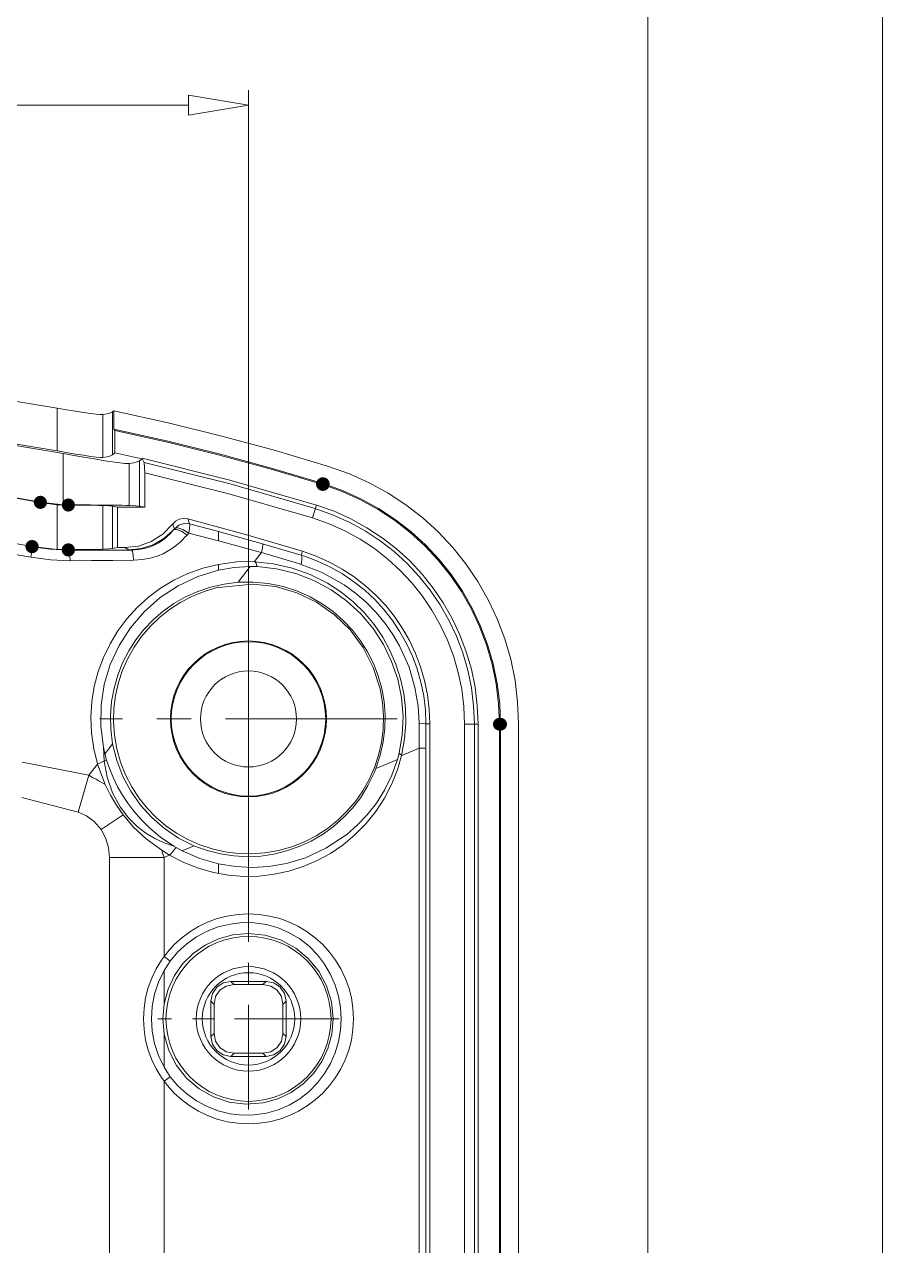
# Model space of a CAD drawing. Header units: millimetres. Extents: x 0 to 260, y 22 to 203.
# Drawn here: x 243.5 to 259.87, y 135.35 to 158.66 of the extents above; entities that cross this region are included whole.
import ezdxf

# ---------------------------------------------------------------- set-up
doc = ezdxf.new("R2010")
doc.units = ezdxf.units.MM

msp = doc.modelspace()

# ---------------------------------------------------------------- hatches: boundary and pattern name
h = msp.add_hatch(color=7)
edge = h.paths.add_edge_path()
edge.add_arc((249.190228, 149.886211), 0.131652, 0, 360)
h = msp.add_hatch(color=7)
edge = h.paths.add_edge_path()
edge.add_arc((243.799607, 149.537349), 0.126464, 0, 360)
h = msp.add_hatch(color=7)
edge = h.paths.add_edge_path()
edge.add_arc((244.333748, 149.486726), 0.126206, 0, 360)
h = msp.add_hatch(color=7)
edge = h.paths.add_edge_path()
edge.add_arc((243.641774, 148.693152), 0.127435, 0, 360)
h = msp.add_hatch(color=7)
edge = h.paths.add_edge_path()
edge.add_arc((244.333748, 148.630111), 0.127265, 0, 360)
h = msp.add_hatch(color=7)
edge = h.paths.add_edge_path()
edge.add_ellipse((252.569345, 145.30257), major_axis=(0.135643, 0), ratio=0.921977, start_angle=0, end_angle=360)

# ---------------------------------------------------------------- linework, layer by layer
at = {"color": 7, "lineweight": 0}
for points in [[(0.128058, 22.287794), (259.869517, 22.287794), (259.869517, 202.784781), (0.128058, 202.784781)], [(4.604456, 198.308031), (255.392767, 198.308031), (255.392767, 26.763839), (4.604456, 26.763839)]]:
    msp.add_lwpolyline(points, close=True, dxfattribs=at)
at = {"color": 3, "lineweight": 0, "true_color": 0x00ff00}
for points in [[(247.770932, 141.410655), (247.770932, 157.40701)], [(246.626133, 157.120802), (236.90393, 157.120802)], [(246.626133, 157.31169), (247.770897, 157.120837)], [(246.626133, 157.31169), (246.626133, 156.929984)], [(247.770932, 157.120802), (246.626168, 156.929949)]]:
    msp.add_lwpolyline(points, dxfattribs=at)
at = {"color": 7, "lineweight": 0}
for points in [[(244.118095, 151.336516), (243.078393, 151.50618), (242.036116, 151.653222), (240.991631, 151.777643), (239.945307, 151.879441), (238.897511, 151.958618), (237.848611, 152.015172), (236.798975, 152.049105), (235.748971, 152.060416), (234.698967, 152.049105), (233.649331, 152.015172), (232.600432, 151.958618), (231.552635, 151.879441), (230.506311, 151.777643), (229.461826, 151.653222), (228.419549, 151.50618), (227.379847, 151.336516)], [(244.118095, 151.336516), (244.300481, 151.305119), (244.47052, 151.277249), (244.623625, 151.253261), (244.755564, 151.234211), (244.862103, 151.221158), (244.940772, 151.214455), (244.989103, 151.214455)], [(244.118095, 150.519836), (244.118095, 151.336516)], [(245.175405, 151.265008), (245.202569, 151.287233)], [(245.202604, 150.936184), (245.202604, 151.287198)], [(249.300541, 150.222691), (248.28555, 150.524233), (247.263911, 150.802261), (246.236121, 151.056674), (245.202675, 151.287374)], [(244.233841, 150.470729), (243.180196, 150.648889), (242.123759, 150.803294), (241.064928, 150.933944), (240.004102, 151.04084), (238.94168, 151.123981), (237.878062, 151.183368), (236.813645, 151.218999), (235.74883, 151.230877), (234.684015, 151.218999), (233.619598, 151.183368), (232.55598, 151.123981), (231.493558, 151.04084), (230.432732, 150.933944), (229.373901, 150.803294), (228.317464, 150.648889), (227.263819, 150.470729)], [(244.118095, 150.519836), (243.078664, 150.692848), (242.03655, 150.842793), (240.992135, 150.969669), (239.945803, 151.073476), (238.897937, 151.154215), (237.848921, 151.211886), (236.799138, 151.246489), (235.748971, 151.258023), (234.698805, 151.246489), (233.649021, 151.211886), (232.600005, 151.154215), (231.552139, 151.073476), (230.505807, 150.969669), (229.461392, 150.842793), (228.419278, 150.692848), (227.379847, 150.519836)], [(244.988997, 151.214526), (245.072606, 151.226873), (245.135047, 151.243806), (245.175264, 151.264973)], [(244.988997, 151.214526), (244.988997, 150.39467)], [(245.175405, 150.444553), (245.175405, 151.265114)], [(249.193403, 149.896266), (248.204638, 150.190129), (247.209689, 150.461504), (246.208853, 150.710256), (245.202428, 150.936254)], [(245.22363, 150.910184), (245.202463, 150.93629)], [(245.22363, 150.483676), (245.22363, 150.910184)], [(249.187194, 149.876122), (248.205259, 150.168205), (247.217106, 150.437965), (246.223133, 150.6853), (245.223736, 150.910114)], [(244.988997, 150.394776), (244.940667, 150.394776), (244.861644, 150.402184), (244.7544, 150.41559), (244.622461, 150.434992), (244.469708, 150.459334), (244.300022, 150.487909), (244.117989, 150.519659)], [(244.233841, 150.470729), (244.233841, 149.491065)], [(245.496821, 150.280052), (245.412507, 150.282169), (245.268926, 150.298044), (245.071724, 150.326619), (244.827601, 150.366483), (244.545026, 150.415166), (244.233876, 150.470905)], [(244.988997, 150.394776), (245.072606, 150.40677), (245.135047, 150.423351), (245.175264, 150.444517)], [(245.22363, 150.483676), (245.175299, 150.444517)], [(245.73865, 150.369623), (245.223594, 150.48357)], [(245.689755, 150.329653), (245.714449, 150.349409), (245.740202, 150.37375)], [(245.781371, 150.296774), (245.767613, 150.323938), (245.753502, 150.351102), (245.740096, 150.37368)], [(249.066262, 149.486126), (247.411866, 149.963787), (245.740273, 150.377948)], [(243.800101, 149.539713), (242.800909, 149.716384), (241.79883, 149.8695), (240.794277, 149.999059), (239.787662, 150.105061), (238.779397, 150.187508), (237.769895, 150.246399), (236.759569, 150.281733), (235.74883, 150.293511), (234.738091, 150.281733), (233.727765, 150.246399), (232.718263, 150.187508), (231.709998, 150.105061), (230.703383, 149.999059), (229.69883, 149.8695), (228.696751, 149.716384), (227.697559, 149.539713)], [(243.799078, 149.535056), (242.800072, 149.711728), (241.798157, 149.864843), (240.793749, 149.994402), (239.787261, 150.100405), (238.77911, 150.182851), (237.769709, 150.241742), (236.759475, 150.277076), (235.748821, 150.288854), (234.738163, 150.277076), (233.727916, 150.241742), (232.718495, 150.182851), (231.710315, 150.100405), (230.70379, 149.994402), (229.699336, 149.864843), (228.697368, 149.711728), (227.6983, 149.535056)], [(245.689755, 150.329653), (245.648127, 150.307781), (245.583569, 150.291553), (245.496786, 150.279911)], [(245.496821, 150.280052), (245.496821, 149.477836)], [(245.689755, 149.462525), (245.689755, 150.329653)], [(249.045624, 149.419134), (247.4217, 149.888681), (245.781371, 150.296845)], [(245.790332, 150.10317), (245.781513, 150.296845)], [(252.923393, 145.307756), (252.906436, 145.72729), (252.856196, 146.139116), (252.773821, 146.541673), (252.660458, 146.933405), (252.517252, 147.312753), (252.345351, 147.67816), (252.145901, 148.028066), (251.920049, 148.360915), (251.668941, 148.675148), (251.393726, 148.969206), (251.095548, 149.241533), (250.775555, 149.49057), (250.434893, 149.714759), (250.07471, 149.912541), (249.696152, 150.082359), (249.300365, 150.222656)], [(245.790332, 150.10317), (245.790332, 149.445945)], [(248.990485, 149.240663), (247.398399, 149.701567), (245.790438, 150.103205)], [(252.558903, 145.30257), (252.543061, 145.692965), (252.496248, 146.076181), (252.419532, 146.450769), (252.313981, 146.815281), (252.180664, 147.168266), (252.020647, 147.508277), (251.835, 147.833864), (251.624791, 148.143577), (251.391088, 148.435969), (251.134959, 148.70959), (250.857471, 148.962991), (250.559695, 149.194723), (250.242696, 149.403337), (249.907544, 149.587384), (249.555307, 149.745415), (249.187053, 149.875981)], [(252.579928, 145.30257), (252.564017, 145.694671), (252.516999, 146.079563), (252.439946, 146.455789), (252.333932, 146.821895), (252.200029, 147.176426), (252.03931, 147.517926), (251.852848, 147.84494), (251.641716, 148.156013), (251.406986, 148.449689), (251.149731, 148.724514), (250.871025, 148.979032), (250.571939, 149.211788), (250.253547, 149.421327), (249.916922, 149.606194), (249.563136, 149.764933), (249.193262, 149.896089)], [(243.642656, 148.697033), (242.672559, 148.86512), (241.699275, 149.01111), (240.723188, 149.134966), (239.744682, 149.23665), (238.764143, 149.316127), (237.781953, 149.373357), (236.798499, 149.408305), (235.814164, 149.420933)], [(243.799078, 149.535056), (244.117989, 149.493076)], [(243.800101, 149.539713), (244.233665, 149.49103)], [(244.118095, 149.493041), (244.333642, 149.484574)], [(244.118095, 149.493041), (244.118095, 148.640024)], [(244.233841, 149.491136), (244.333677, 149.489019)], [(245.496821, 149.477695), (245.441099, 149.479641), (245.355318, 149.481493), (245.241698, 149.48322), (245.102459, 149.484794), (244.939821, 149.486187), (244.756004, 149.487369), (244.553228, 149.48831), (244.333712, 149.488984)], [(244.988997, 149.477024), (244.908167, 149.479323), (244.767012, 149.48139), (244.573072, 149.483126), (244.333889, 149.484433)], [(244.988997, 149.477024), (244.988997, 148.641999)], [(245.175405, 149.462384), (245.106746, 149.469792), (244.989138, 149.477201)], [(245.175405, 148.656393), (245.175405, 149.46249)], [(245.274606, 149.445839), (245.175476, 149.462419)], [(245.274606, 149.445839), (245.790367, 149.445839)], [(245.274606, 149.445839), (245.274606, 148.672903)], [(245.689755, 149.462525), (245.61867, 149.470242), (245.496786, 149.477695)], [(245.790332, 149.445839), (245.68979, 149.462419)], [(248.990485, 149.240663), (249.066332, 149.486197)], [(252.080395, 145.30257), (252.066139, 145.653922), (252.024013, 145.998818), (251.954975, 146.335955), (251.859986, 146.664027), (251.740007, 146.981732), (251.595997, 147.287763), (251.428916, 147.580818), (251.239726, 147.859591), (251.029385, 148.122779), (250.798854, 148.369077), (250.549093, 148.59718), (250.281063, 148.805785), (249.995723, 148.993587), (249.694034, 149.159282), (249.376955, 149.301566), (249.045448, 149.419134)], [(252.150668, 145.30257), (252.13618, 145.65969), (252.093365, 146.010235), (252.023199, 146.352882), (251.92666, 146.686307), (251.804723, 147.009186), (251.658363, 147.320195), (251.488559, 147.61801), (251.296285, 147.901307), (251.082517, 148.168762), (250.848233, 148.419051), (250.594407, 148.650851), (250.322017, 148.862836), (250.032038, 149.053684), (249.725447, 149.22207), (249.40322, 149.36667), (249.066332, 149.486161)], [(243.619584, 148.488964), (242.642355, 148.65559), (241.662484, 148.799999), (240.680349, 148.922191), (239.696326, 149.022166), (238.710792, 149.099925), (237.724124, 149.155466), (236.736698, 149.188791), (235.748892, 149.1999), (234.761081, 149.188791), (233.773643, 149.155466), (232.786954, 149.099925), (231.801391, 149.022166), (230.817331, 148.922191), (229.83515, 148.799999), (228.855226, 148.65559), (227.877934, 148.488964)], [(246.615091, 149.22052), (246.531869, 149.229135), (246.451226, 149.213773), (246.378256, 149.176119), (246.318052, 149.117861)], [(246.615091, 149.22052), (246.647194, 149.124564)], [(248.799632, 148.605064), (247.711401, 148.926753), (246.615232, 149.220661)], [(251.89367, 145.30257), (251.880032, 145.638755), (251.83973, 145.968749), (251.773684, 146.291306), (251.682813, 146.60518), (251.568037, 146.909123), (251.430275, 147.201889), (251.270445, 147.482233), (251.089469, 147.748907), (250.888264, 148.000665), (250.66775, 148.236261), (250.428846, 148.454449), (250.172472, 148.653981), (249.899548, 148.833611), (249.610991, 148.992093), (249.307723, 149.128181), (248.990661, 149.240628)], [(245.412048, 148.672938), (245.672713, 148.703012), (245.916741, 148.790237), (246.134907, 148.930113), (246.317982, 149.118144)], [(245.487507, 148.630217), (245.725114, 148.655165), (245.950087, 148.727936), (246.155349, 148.845422), (246.333821, 149.004514)], [(246.303306, 148.969906), (246.268381, 148.932512), (246.228164, 148.891943), (246.181245, 148.849962), (246.125859, 148.807276), (246.060242, 148.764237), (245.982984, 148.723668), (245.893026, 148.686979), (245.789309, 148.65664), (245.670423, 148.635473), (245.536367, 148.627006)], [(246.333962, 149.004337), (246.303271, 148.969765)], [(246.318123, 149.118038), (246.358339, 149.033018)], [(246.333962, 149.004337), (246.358304, 149.032912)], [(246.490737, 148.986769), (246.395134, 149.019578), (246.361708, 149.01821), (246.334104, 149.004408)], [(246.440784, 149.09927), (246.358586, 149.032948)], [(246.630613, 148.95008), (246.518783, 149.020636), (246.420358, 149.050622), (246.386579, 149.04802), (246.358622, 149.032983)], [(246.647123, 149.124564), (246.541687, 149.131311), (246.440748, 149.099164)], [(246.599251, 148.913921), (246.490596, 148.986946)], [(246.599251, 148.913921), (246.630649, 148.950257)], [(246.647123, 149.124564), (246.652415, 149.09987), (246.646418, 149.038839), (246.630543, 148.949939)], [(247.198691, 148.80523), (246.630719, 148.950221)], [(247.198691, 148.980913), (246.6473, 149.124494)], [(247.198691, 148.80523), (247.198691, 148.896952), (247.198691, 148.958335), (247.198691, 148.980913)], [(247.198691, 148.980913), (247.243141, 148.968919)], [(248.03862, 148.747515), (247.243106, 148.96906)], [(246.599251, 148.913921), (246.559387, 148.870529), (246.513174, 148.822904), (246.459551, 148.772104), (246.396757, 148.718482), (246.324085, 148.664154), (246.239065, 148.609826), (246.140287, 148.557968), (246.026693, 148.510696), (245.896165, 148.471537), (245.747293, 148.443668), (245.579371, 148.432379)], [(247.99484, 148.588871), (247.198621, 148.805124)], [(248.021722, 148.581286), (248.038303, 148.6656), (248.0443, 148.723809), (248.038655, 148.747445)], [(248.775855, 148.528581), (248.038549, 148.747656)], [(243.619584, 148.488964), (243.635459, 148.591623), (243.642868, 148.662531), (243.646219, 148.679112), (243.641104, 148.689342)], [(243.619584, 148.488964), (243.992779, 148.43887), (244.368884, 148.423701)], [(243.640927, 148.689272), (243.985768, 148.641382), (244.333783, 148.625772)], [(243.642656, 148.697033), (244.118201, 148.639883)], [(244.118095, 148.640024), (244.333642, 148.634379)], [(244.368884, 148.423842), (244.361476, 148.528264), (244.348776, 148.599878), (244.344234, 148.616855), (244.333607, 148.625631)], [(244.333748, 148.634521), (244.572981, 148.635827), (244.767003, 148.637563), (244.908175, 148.63963), (244.988856, 148.641929)], [(245.536438, 148.627112), (244.333818, 148.625701)], [(244.988997, 148.641929), (245.106737, 148.649161), (245.175264, 148.656393)], [(245.274606, 148.672938), (245.175476, 148.656357)], [(245.412048, 148.672938), (245.274465, 148.672938)], [(245.412048, 148.672938), (245.487543, 148.630252)], [(245.487507, 148.630217), (245.510085, 148.6281), (245.536544, 148.627042)], [(245.579512, 148.432449), (245.569987, 148.533344), (245.554818, 148.602136), (245.548027, 148.61876), (245.536473, 148.627183)], [(248.021369, 148.581286), (247.888372, 148.406309)], [(247.99484, 148.588871), (248.021299, 148.581463)], [(248.726254, 148.368209), (248.021757, 148.581286)], [(248.776878, 148.352369), (248.790284, 148.439858), (248.789931, 148.501241), (248.77582, 148.528758)], [(248.836497, 148.509284), (248.77582, 148.528687)], [(248.799632, 148.605064), (248.775996, 148.528511)], [(251.229813, 145.307756), (251.218456, 145.589214), (251.184769, 145.865494), (251.129519, 146.135553), (251.053479, 146.398346), (250.957417, 146.652829), (250.842103, 146.897959), (250.708308, 147.132692), (250.556801, 147.355983), (250.388352, 147.56679), (250.203732, 147.764067), (250.00371, 147.946772), (249.789057, 148.11386), (249.560542, 148.264288), (249.318935, 148.397011), (249.065007, 148.510986), (248.799526, 148.605169)], [(251.157105, 145.307756), (251.146434, 145.578838), (251.114504, 145.845064), (251.062029, 146.105446), (250.989728, 146.358995), (250.898318, 146.604724), (250.788514, 146.841646), (250.661033, 147.068774), (250.516593, 147.285119), (250.35591, 147.489694), (250.1797, 147.681512), (249.988682, 147.859586), (249.78357, 148.022926), (249.565083, 148.170547), (249.333936, 148.30146), (249.090847, 148.414678), (248.836533, 148.509214)], [(245.579512, 148.432449), (245.181226, 148.429627), (244.778001, 148.426452), (244.368779, 148.423983)], [(247.198691, 148.354239), (246.899978, 148.280488), (246.61569, 148.178948), (246.347026, 148.05139), (246.09518, 147.899585), (245.861352, 147.725303), (245.646737, 147.530314), (245.452531, 147.316388), (245.279933, 147.085297), (245.130139, 146.83881), (245.004345, 146.578698), (244.903748, 146.306732), (244.829546, 146.024682), (244.782935, 145.734317), (244.765112, 145.43741), (244.777273, 145.13573), (244.820616, 144.831047), (244.891172, 144.543886)], [(247.198691, 148.24075), (246.803227, 148.1201), (246.431047, 147.945475), (246.0885, 147.720403), (245.780877, 147.450175), (245.516647, 147.141847), (245.300747, 146.803533), (245.134236, 146.441583), (245.019583, 146.060936), (244.958552, 145.667236), (244.952908, 145.265069), (245.003355, 144.866783)], [(246.263336, 142.803704), (246.536601, 142.66311), (246.817253, 142.552908), (247.103229, 142.472549), (247.392468, 142.421485), (247.682905, 142.399168), (247.972479, 142.405049), (248.259125, 142.43858), (248.540782, 142.499212), (248.815385, 142.586398), (249.080873, 142.699589), (249.335183, 142.838237), (249.57625, 143.001794), (249.802014, 143.189711), (250.01041, 143.401439), (250.199375, 143.636432), (250.366847, 143.89414), (250.507437, 144.167466), (250.617628, 144.448172), (250.697969, 144.734194), (250.749011, 145.02347), (250.771301, 145.313936), (250.765391, 145.60353), (250.731828, 145.890189), (250.671162, 146.171849), (250.583944, 146.446449), (250.470721, 146.711925), (250.332043, 146.966213), (250.16846, 147.207252), (249.98052, 147.432978), (249.768774, 147.641329), (249.53377, 147.830241), (249.276059, 147.997651), (248.949359, 148.161505), (248.606354, 148.284018), (248.25098, 148.364066), (247.887172, 148.400523)], [(247.80434, 148.312752), (247.499496, 148.29304), (247.198621, 148.240785)], [(247.88943, 148.406979), (247.542606, 148.400673), (247.198691, 148.354415)], [(247.198691, 148.24075), (247.198691, 148.354344)], [(247.803987, 148.312752), (247.573271, 148.011127)], [(247.934551, 148.311694), (247.804376, 148.312752)], [(247.88943, 148.406979), (247.915889, 148.374876), (247.922591, 148.343479), (247.934586, 148.311729)], [(247.934551, 148.311694), (248.307613, 148.269757), (248.673267, 148.18046), (249.020445, 148.046846), (249.347778, 147.870369), (249.643935, 147.658305), (249.911517, 147.411052), (250.147085, 147.131872), (250.346139, 146.825441), (250.502332, 146.502737), (250.617778, 146.16363), (250.690892, 145.81169), (250.720084, 145.453135), (250.704518, 145.099387), (250.646353, 144.750402)], [(248.726254, 148.368209), (248.777054, 148.352334)], [(248.776878, 148.352369), (249.178339, 148.197499), (249.598497, 147.961138), (249.813868, 147.804285), (250.015481, 147.630233), (250.208009, 147.433868), (250.383075, 147.221363), (250.525774, 147.015826), (250.651539, 146.799441), (250.834278, 146.389866), (250.94752, 146.004633), (251.007492, 145.647974), (251.026542, 145.319891)], [(247.572495, 148.011127), (247.305891, 147.978413), (247.048893, 147.920105), (246.802722, 147.837612), (246.568599, 147.732344), (246.347748, 147.605712), (246.141388, 147.459123), (245.950743, 147.29399), (245.777032, 147.11172), (245.621479, 146.913724), (245.485304, 146.701412), (245.36973, 146.476193), (245.275978, 146.239477), (245.205269, 145.992674), (245.158825, 145.737193), (245.137868, 145.474445), (245.14362, 145.205838), (245.178897, 144.927496)], [(250.20143, 144.455938), (250.285354, 144.710428), (250.3421, 144.967143), (250.372421, 145.224382), (250.377069, 145.480444), (250.356797, 145.733626), (250.312357, 145.982227), (250.244501, 146.224545), (250.153981, 146.458878), (250.041551, 146.683526), (249.907963, 146.896785), (249.753969, 147.096955), (249.580321, 147.282333), (249.387771, 147.451219), (249.177074, 147.601909), (248.948979, 147.732703), (248.704241, 147.841899), (248.429686, 147.930866), (248.147955, 147.989008), (247.861527, 148.015929), (247.572883, 148.011233)], [(247.198691, 147.915524), (246.944788, 147.844035), (246.704029, 147.749136), (246.477391, 147.632377), (246.265848, 147.495311), (246.070374, 147.339488), (245.891943, 147.16646), (245.731532, 146.977778), (245.590113, 146.774994), (245.468662, 146.559658), (245.368154, 146.333323), (245.289562, 146.097539), (245.233862, 145.853858), (245.202029, 145.603831), (245.195036, 145.349009), (245.213859, 145.090945), (245.259472, 144.831188), (245.330899, 144.577346), (245.425744, 144.336642), (245.542455, 144.110049), (245.679481, 143.898543), (245.83527, 143.703098), (246.00827, 143.524688), (246.196928, 143.364289), (246.399694, 143.222874), (246.615015, 143.101419), (246.841339, 143.000898), (247.077115, 142.922286), (247.320791, 142.866558), (247.570815, 142.834687), (247.825635, 142.827649), (248.083699, 142.846418), (248.343455, 142.891969), (248.597359, 142.963454), (248.838117, 143.058342), (249.064755, 143.175083), (249.276299, 143.312127), (249.471773, 143.467923), (249.650203, 143.640921), (249.810615, 143.829571), (249.952034, 144.032323), (250.073485, 144.247625), (250.173993, 144.473929), (250.252584, 144.709683), (250.308284, 144.953337), (250.340118, 145.203342), (250.34711, 145.458146), (250.328288, 145.716199), (250.282675, 145.975952), (250.1517, 146.388306), (249.958185, 146.765276), (249.708744, 147.101409), (249.409991, 147.391252), (249.06854, 147.629353), (248.691008, 147.810259), (248.284007, 147.928516), (247.854152, 147.978671)], [(247.854294, 147.978566), (247.198833, 147.915418)], [(251.026542, 145.319997), (251.095334, 145.316822), (251.140489, 145.312589), (251.15707, 145.30765)], [(251.026542, 145.319997), (251.029717, 144.84798)], [(251.157105, 145.307756), (251.157105, 144.848086)], [(251.229813, 145.307756), (251.15714, 145.307756)], [(251.229813, 145.307756), (251.229813, 113.440281)], [(251.89367, 145.30257), (252.150845, 145.30257)], [(251.89367, 113.445607), (251.89367, 145.302499)], [(252.080395, 145.30257), (252.080395, 113.445678)], [(252.150668, 145.30257), (252.150668, 113.445678)], [(252.558903, 113.445607), (252.558903, 145.302499)], [(252.579928, 145.30257), (252.579928, 113.445678)], [(252.923393, 113.440457), (252.923393, 145.307932)], [(245.003461, 144.866607), (245.015808, 144.597085)], [(245.003461, 144.866607), (245.031683, 144.740312)], [(245.031719, 144.740171), (245.105096, 144.833657)], [(245.178827, 144.927602), (245.105096, 144.833763)], [(245.178827, 144.927602), (245.257069, 144.609067), (245.373026, 144.306283), (245.524362, 144.022169), (245.708743, 143.759643), (245.923832, 143.521624), (246.167294, 143.311031), (246.436792, 143.130782), (246.729991, 142.983797)], [(250.614145, 144.631128), (250.646247, 144.750367)], [(250.694084, 144.704012), (250.646106, 144.750578)], [(251.029646, 144.848016), (250.694155, 144.704082)], [(251.029646, 144.848016), (251.156999, 144.848016)], [(251.029646, 113.900197), (251.029646, 144.84798)], [(251.157105, 144.848016), (251.157105, 113.900232)], [(244.722015, 144.328656), (243.451309, 144.579128)], [(244.891172, 144.543286), (244.722191, 144.328797)], [(244.891172, 144.543815), (244.9328, 144.560749), (244.974075, 144.579093), (245.016055, 144.597085)], [(244.891525, 144.542933), (245.03828, 144.152408)], [(245.015879, 144.597191), (245.063857, 144.61871)], [(246.347051, 142.976635), (246.160431, 143.041194), (245.982631, 143.12198), (245.812945, 143.222169), (245.647139, 143.348816), (245.481687, 143.51321), (245.320467, 143.728052), (245.179003, 143.99193), (245.074934, 144.289321), (245.01602, 144.597296)], [(245.031719, 144.740171), (245.063821, 144.618463)], [(246.347051, 142.976635), (246.093756, 143.149144), (245.889498, 143.31883), (245.723692, 143.482519), (245.585756, 143.64021), (245.467928, 143.79508), (245.36527, 143.951007), (245.273901, 144.110463), (245.193114, 144.275916), (245.122912, 144.445955), (245.063645, 144.618463)], [(250.614145, 144.631128), (250.50787, 144.331575), (250.368259, 144.045517), (250.210876, 143.796411), (250.028886, 143.565033), (249.84553, 143.373784), (249.64577, 143.200261), (249.244309, 142.933914), (248.855547, 142.755408), (248.494656, 142.6464), (248.159517, 142.588192), (247.839547, 142.569847), (247.520284, 142.586428), (247.199256, 142.638992)], [(250.614145, 144.631128), (250.47762, 144.572919), (250.340389, 144.514358), (250.201395, 144.455797)], [(244.722015, 144.328833), (244.524107, 143.622219)], [(244.722015, 144.328833), (244.797509, 144.286852), (244.863126, 144.251221), (244.924157, 144.21806), (244.982012, 144.185252), (245.038104, 144.152444)], [(246.730167, 142.983691), (246.982072, 142.891392), (247.237102, 142.826226), (247.493527, 142.787494), (247.749618, 142.774499), (248.003646, 142.786542), (248.253882, 142.822925), (248.498597, 142.882951), (248.736062, 142.96592), (248.964547, 143.071134), (249.182324, 143.197897), (249.387664, 143.345508), (249.578837, 143.513271), (249.754114, 143.700487), (249.911767, 143.906458), (250.050065, 144.130485), (250.167281, 144.371871), (250.200795, 144.454774)], [(245.03828, 144.152444), (245.138822, 143.949596), (245.251358, 143.756274), (245.378005, 143.573535)], [(244.524248, 143.622077), (243.445806, 143.903947)], [(244.524248, 143.622077), (244.677353, 143.55505), (244.82552, 143.445336), (244.959223, 143.290466)], [(245.37797, 143.573676), (244.959223, 143.290396)], [(245.37797, 143.573676), (245.577642, 143.338374), (245.821059, 143.11189), (246.11457, 142.89599)], [(244.959364, 143.29029), (245.043678, 143.132598), (245.099064, 142.949507), (245.118114, 142.758654)], [(246.114852, 142.895673), (246.13743, 142.829351), (246.160008, 142.759148)], [(246.114852, 142.895673), (246.263372, 142.803598)], [(246.263336, 142.803704), (246.308845, 142.850976), (246.348003, 142.901776), (246.38822, 142.951517)], [(246.347051, 142.976635), (246.388326, 142.951588)], [(246.388396, 142.951659), (246.506224, 142.888864)], [(246.730167, 142.983691), (246.655731, 142.952294), (246.580942, 142.920191), (246.506153, 142.888794)], [(246.506224, 142.888617), (246.844758, 142.741773), (247.199432, 142.638851)], [(245.118184, 115.989135), (245.118184, 142.758619)], [(246.160008, 142.759077), (245.118255, 142.759077)], [(246.263336, 142.803704), (246.211831, 142.781479), (246.159972, 142.759254)], [(246.160008, 140.869952), (246.160008, 142.759077)], [(247.198691, 142.453148), (247.198691, 142.639062)], [(246.278859, 140.782111), (246.425173, 140.955148), (246.592125, 141.109136), (246.778436, 141.242441), (246.979828, 141.351141), (247.195331, 141.434308), (247.419036, 141.48943), (247.649621, 141.515491), (247.881528, 141.511655), (248.111539, 141.477965), (248.3352, 141.414641), (248.548278, 141.322875), (248.747597, 141.204386), (248.926897, 141.063583), (249.086617, 140.901349), (249.223318, 140.722227), (249.336736, 140.527758), (249.424049, 140.324999), (249.48702, 140.113244), (249.524326, 139.897564), (249.536761, 139.678974), (249.524326, 139.460076), (249.48702, 139.244352), (249.424049, 139.032597), (249.336736, 138.829838), (249.223186, 138.635281), (249.086617, 138.456599)], [(249.387007, 139.678798), (249.354346, 140.006585), (249.25993, 140.311957), (249.110299, 140.588374), (248.911992, 140.829295), (248.67155, 141.02818), (248.395514, 141.178489), (248.090423, 141.273683), (247.762818, 141.30722), (247.473397, 141.281715), (247.199515, 141.207423), (246.94613, 141.088474), (246.718199, 140.928998), (246.520679, 140.733126), (246.358526, 140.504987), (246.236697, 140.248711), (246.160149, 139.968429)], [(246.278859, 140.782111), (246.159972, 140.869952)], [(246.278859, 140.782111), (246.159972, 140.599724)], [(246.159655, 140.599689), (246.053739, 140.379904), (245.978085, 140.151165), (245.932692, 139.916456), (245.917561, 139.678763), (245.932692, 139.441069), (245.978085, 139.20636), (246.053739, 138.977621), (246.159655, 138.757836)], [(246.160008, 139.968534), (246.160008, 140.599654)], [(247.435723, 140.394514), (247.2876, 140.364605), (247.16673, 140.283036), (247.085282, 140.162044), (247.055428, 140.013866)], [(247.494954, 140.335459), (247.346832, 140.305555), (247.225961, 140.224025), (247.144514, 140.103138), (247.11466, 139.955164)], [(247.435723, 140.394514), (247.494989, 140.3356)], [(248.106459, 140.394514), (247.435829, 140.394514)], [(247.494954, 140.335459), (248.047051, 140.335459)], [(248.106459, 140.394514), (248.047192, 140.3356)], [(248.427558, 139.955094), (248.397704, 140.103067), (248.316256, 140.223954), (248.195386, 140.305485), (248.047263, 140.335388)], [(248.486824, 140.014007), (248.456921, 140.162185), (248.37539, 140.283177), (248.254503, 140.364746), (248.10653, 140.394655)], [(246.160008, 139.968534), (246.133814, 139.67886), (246.160008, 139.388921)], [(247.055393, 140.014007), (247.11466, 139.955094)], [(247.055393, 140.014007), (247.055393, 139.34373)], [(247.114624, 139.402679), (247.114624, 139.955129)], [(248.486824, 140.014007), (248.427558, 139.955094)], [(248.427558, 139.955094), (248.427558, 139.402644)], [(248.486824, 139.343589), (248.486824, 140.013866)], [(246.160008, 139.389238), (246.250469, 139.072485), (246.397725, 138.788788), (246.594177, 138.543423), (246.832226, 138.341664), (247.104274, 138.188788), (247.402723, 138.090068), (247.719973, 138.05078), (248.048427, 138.076199), (248.328593, 138.152747), (248.584782, 138.274576), (248.812858, 138.436729), (249.008688, 138.63425), (249.168138, 138.86218), (249.287074, 139.115565), (249.361361, 139.389447), (249.386866, 139.678869)], [(246.160008, 138.758119), (246.160008, 139.389238)], [(247.055393, 139.343589), (247.11466, 139.402503)], [(247.114624, 139.402679), (247.144478, 139.254556), (247.225926, 139.133686), (247.346796, 139.052238), (247.494919, 139.022384)], [(248.047228, 139.022349), (248.19535, 139.052203), (248.316221, 139.133651), (248.397668, 139.254521), (248.427522, 139.402644)], [(248.486824, 139.343589), (248.427558, 139.402503)], [(247.055393, 139.343589), (247.085247, 139.195466), (247.166694, 139.074596), (247.287565, 138.993148), (247.435687, 138.963294)], [(248.106459, 138.963259), (248.254433, 138.993113), (248.37532, 139.07456), (248.45685, 139.195431), (248.486754, 139.343553)], [(247.435723, 138.963259), (247.494989, 139.022173)], [(247.435723, 138.963259), (248.106353, 138.963259)], [(248.047228, 139.022349), (247.495131, 139.022349)], [(248.106459, 138.963259), (248.047192, 139.022173)], [(246.160008, 138.758119), (246.278894, 138.57538)], [(246.160008, 138.487679), (246.278894, 138.575521)], [(246.160008, 120.260533), (246.160008, 138.487503)], [(249.086617, 138.456494), (248.927029, 138.29426), (248.747597, 138.153457), (248.548278, 138.03466), (248.3352, 137.942849), (248.111539, 137.879702), (247.881528, 137.846188), (247.649621, 137.842219), (247.419036, 137.868413), (247.195331, 137.92349), (246.979828, 138.006349), (246.778436, 138.115357), (246.592125, 138.248707), (246.425173, 138.402651), (246.278859, 138.57538)]]:
    msp.add_lwpolyline(points, dxfattribs=at)
at = {"color": 1, "lineweight": 0, "true_color": 0xff0000}
for points in [[(247.770932, 147.804822), (247.770932, 148.237328)], [(247.770932, 146.496017), (247.770932, 147.15042)], [(247.770932, 142.569953), (247.770932, 145.841614)], [(245.369997, 145.403711), (244.937492, 145.403711)], [(246.678803, 145.403711), (246.0244, 145.403711)], [(250.604867, 145.403711), (247.333206, 145.403711)], [(247.770932, 141.146812), (247.770932, 141.41069)], [(247.770932, 140.346712), (247.770932, 140.746762)], [(247.770932, 137.947118), (247.770932, 139.946662)], [(246.303094, 139.678798), (246.039569, 139.678798)], [(247.103194, 139.678798), (246.703144, 139.678798)], [(249.502789, 139.678798), (247.503244, 139.678798)]]:
    msp.add_lwpolyline(points, dxfattribs=at)
at = {"color": 7, "lineweight": 0}
for centre, radius in [((247.771003, 145.403711), 1.488369), ((247.771003, 145.403711), 1.473553), ((247.771038, 145.403711), 0.915987), ((247.770862, 139.678798), 2.00369), ((247.771144, 139.678974), 1.574271), ((247.771038, 139.678798), 0.996862), ((247.771073, 139.678798), 0.881151)]:
    msp.add_circle(centre, radius, dxfattribs=at)

doc.saveas('drawing.dxf')
